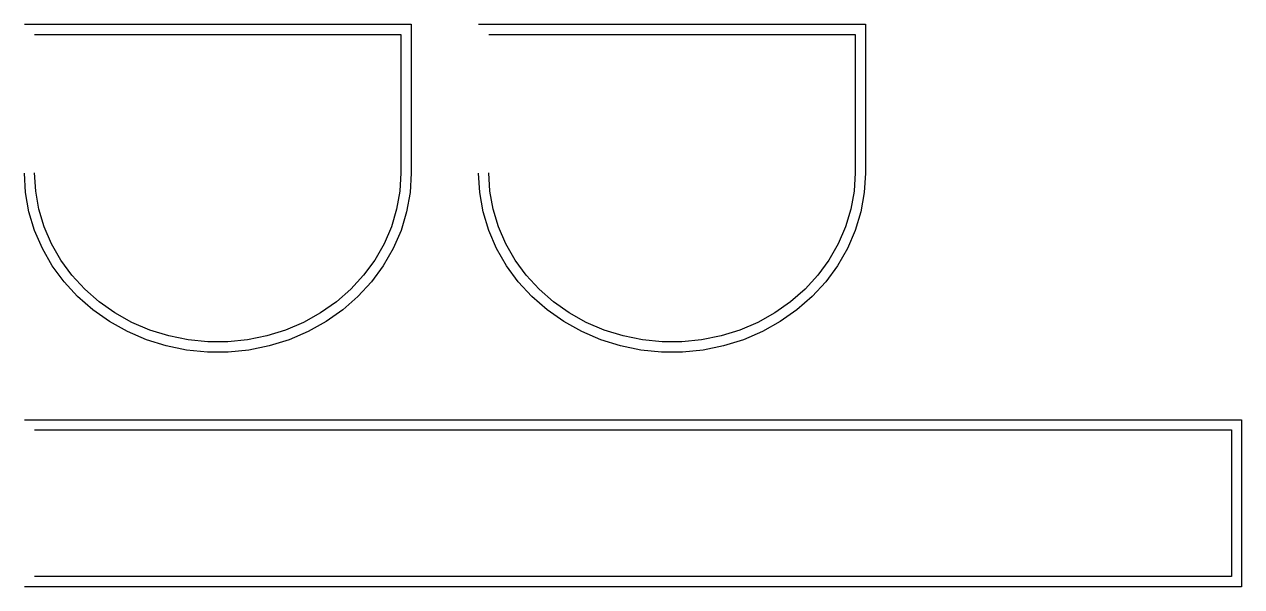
# Model space of a CAD drawing. Header units: millimetres. Extents: x -7 to 824, y -377 to 7.
import ezdxf

# ---------------------------------------------------------------- set-up
doc = ezdxf.new("R2010")
doc.units = ezdxf.units.MM

msp = doc.modelspace()

# ---------------------------------------------------------------- linework, layer by layer
for points in [[(-7, 7), (257, 7), (257, -94.7052), (256.2312, -107.807), (253.8987, -120.9532), (250.0444, -133.7804), (244.7169, -146.1351), (237.9832, -157.8709), (229.9266, -168.8504), (220.6457, -178.9464), (210.2525, -188.0431), (198.871, -196.0375), (186.6357, -202.8398), (173.6898, -208.374), (160.1835, -212.579), (146.2729, -215.4082), (132.1182, -216.8306), (117.8818, -216.8306), (103.7271, -215.4082), (89.8165, -212.579), (76.3102, -208.374), (63.3643, -202.8398), (51.129, -196.0375), (39.7475, -188.0431), (29.3543, -178.9464), (20.0734, -168.8504), (12.0168, -157.8709), (5.2831, -146.1351), (-0.0444, -133.7804), (-3.8987, -120.9532), (-6.2312, -107.807), (-7, -94.7052)], [(0, 0), (250, 0), (250, -94.5), (249.2672, -106.9877), (247.0776, -119.3291), (243.4566, -131.3793), (238.4469, -142.9972), (232.1071, -154.0465), (224.5116, -164.3976), (215.7494, -173.9293), (205.9233, -182.5297), (195.1484, -190.0981), (183.5511, -196.5456), (171.2673, -201.7968), (158.441, -205.79), (145.2227, -208.4785), (131.7674, -209.8306), (118.2326, -209.8306), (104.7773, -208.4785), (91.559, -205.79), (78.7327, -201.7968), (66.4489, -196.5456), (54.8516, -190.0981), (44.0767, -182.5297), (34.2506, -173.9293), (25.4884, -164.3976), (17.8929, -154.0465), (11.5531, -142.9972), (6.5434, -131.3793), (2.9224, -119.3291), (0.7328, -106.9877), (0, -94.5)], [(303, 7), (567, 7), (567, -94.7052), (566.2312, -107.807), (563.8987, -120.9532), (560.0444, -133.7804), (554.7169, -146.1351), (547.9832, -157.8709), (539.9266, -168.8504), (530.6457, -178.9464), (520.2525, -188.0431), (508.871, -196.0375), (496.6357, -202.8398), (483.6898, -208.374), (470.1835, -212.579), (456.2729, -215.4082), (442.1182, -216.8306), (427.8818, -216.8306), (413.7271, -215.4082), (399.8165, -212.579), (386.3102, -208.374), (373.3643, -202.8398), (361.129, -196.0375), (349.7475, -188.0431), (339.3543, -178.9464), (330.0734, -168.8504), (322.0168, -157.8709), (315.2831, -146.1351), (309.9556, -133.7804), (306.1013, -120.9532), (303.7688, -107.807), (303, -94.7052)], [(310, 0), (560, 0), (560, -94.5), (559.2672, -106.9877), (557.0776, -119.3291), (553.4566, -131.3793), (548.4469, -142.9972), (542.1071, -154.0465), (534.5116, -164.3976), (525.7494, -173.9293), (515.9233, -182.5297), (505.1484, -190.0981), (493.5511, -196.5456), (481.2673, -201.7968), (468.441, -205.79), (455.2227, -208.4785), (441.7674, -209.8306), (428.2326, -209.8306), (414.7773, -208.4785), (401.559, -205.79), (388.7327, -201.7968), (376.4489, -196.5456), (364.8516, -190.0981), (354.0767, -182.5297), (344.2506, -173.9293), (335.4884, -164.3976), (327.8929, -154.0465), (321.5531, -142.9972), (316.5434, -131.3793), (312.9224, -119.3291), (310.7328, -106.9877), (310, -94.5)], [(-7, -263), (823.7391, -263), (823.7391, -377), (-7, -377)], [(0, -270), (816.7391, -270), (816.7391, -370), (0, -370)]]:
    msp.add_lwpolyline(points)

doc.saveas('drawing.dxf')
